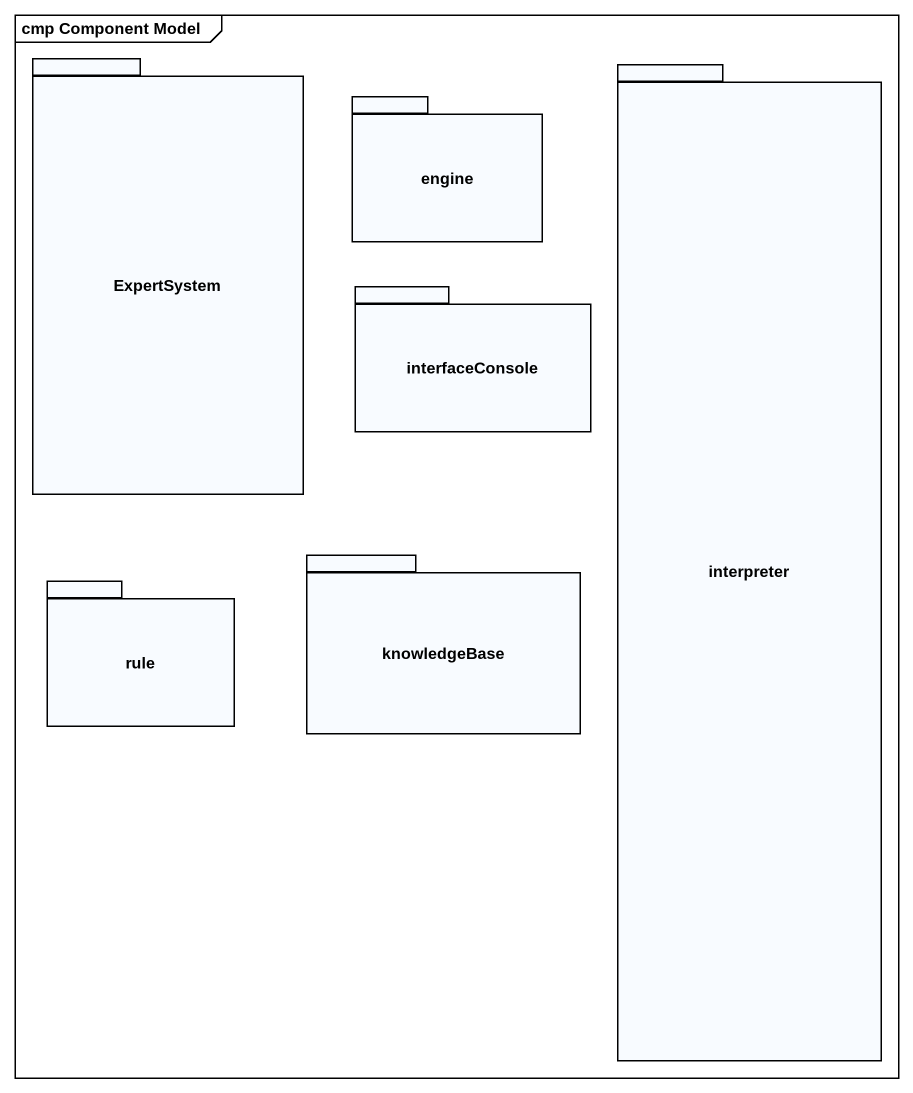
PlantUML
@startuml
mainframe cmp Component Model
package ExpertSystem {
}
package interpreter {
}
package engine {
}
package interfaceConsole {
}
package rule {
}
package knowledgeBase {
}
@enduml
